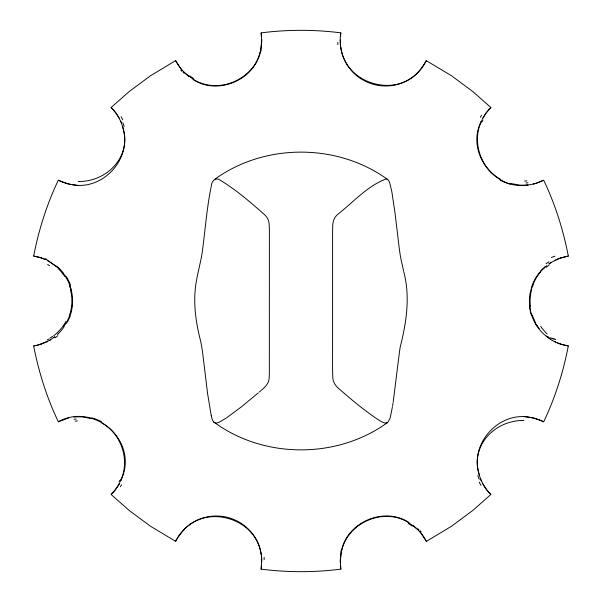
<?xml version="1.0" encoding="UTF-8"?>
<svg xmlns="http://www.w3.org/2000/svg" width="602" height="602" viewBox="0 0 602 602"><rect width="100%" height="100%" fill="white"/><g stroke="black" fill="none" stroke-linecap="round" stroke-linejoin="round"><path stroke-width="0.9" d="M261.704 562.042C262.314 545.322 252.373 528.857 237.527 521.234A45.443 45.443 0 0 0 214.876 516.034C201.038 516.403 187.606 523.559 179.569 534.817C178.327 536.548 177.206 538.354 176.213 540.242C174.678 543.245 177.71 537.39 178.267 536.864M340.296 39.958L340.544 44.841M261.569 565.406L261.133 569.086L261.727 558.829M340.431 36.594L340.875 32.847C314.417 29.513 287.583 29.453 261.133 32.884L261.795 41.455L260.801 50.064M71.819 306.087L71.691 307.118M261.125 569.153L261.125 569.146C287.583 572.494 314.417 572.54 340.867 569.116L340.205 560.545L341.199 551.936M393.159 402.302L399.179 354.262A77.936 13.568 90 0 1 399.419 352.366L399.698 350.364A59.703 10.392 90 0 1 400.24 346.895C406.425 322.514 410.338 296.748 403.829 271.984M393.016 403.205L392.632 405.665M392.474 406.621L390.119 418.127L387.733 422.499A60.922 10.603 -90 0 1 387.387 422.717C383.414 424.086 379.794 420.309 376.543 418.616C363.593 409.744 351.463 399.72 339.694 389.351C335.291 386.153 332.379 381.209 332.755 375.686A19.678 3.424 90 0 1 332.68 373.992A42.027 7.314 90 0 1 332.575 369.876L332.605 230.566A35.375 6.163 -90 0 1 332.665 228.271C332.447 222.898 333.689 217.209 338.339 213.898C353.615 201.76 367.747 185.762 386.206 178.922A100.391 17.481 90 0 1 386.725 179.012L388.32 180.051L389.562 182.255L391.834 191.669L395.002 212.83L399.179 247.738A73.497 12.792 90 0 0 399.517 250.349L400.21 254.932A79.043 13.763 -90 0 0 401.383 261.027L403.664 271.246M261.02 47.972L261.697 39.416M340.98 554.028L340.303 562.584M340.845 33.005C337.413 51.456 347.249 72.293 364.473 80.766A45.443 45.443 0 0 0 387.124 85.966C401.587 85.567 415.741 77.771 423.484 65.513M260.922 48.499L260.463 50.651M341.078 553.501L341.537 551.349M560.838 344.103L568.303 345.932C563.291 372.126 555.164 397.689 543.704 421.791L539.505 419.895M41.139 257.889L33.667 256.068C38.754 229.881 46.813 204.311 58.296 180.209L62.495 182.105M70.855 311.588L70.494 312.995M260.47 51.516C254.428 80.232 217.653 95.598 193.009 79.524M341.53 550.484C347.572 521.768 384.347 506.402 408.991 522.476M260.327 51.193C254.285 79.223 218.962 94.649 194.311 79.931M341.673 550.807C347.715 522.777 383.03 507.351 407.689 522.069M531.37 289.517L532.341 286.289M69.539 316.073L66.145 323.522M69.922 316.336L69.403 317.713M121.815 478.372C138.189 439.445 93.032 402.271 58.439 421.709M480.185 123.628C466.761 153.796 495.687 190.842 528.067 184.942M533.342 283.632L536.45 277.462L540.446 271.848M121.25 479.771L120.776 480.847M480.75 122.229L481.224 121.152M120.31 481.404C130.446 460.823 121.672 433.696 101.565 422.762M481.69 120.596C471.554 141.177 480.328 168.304 500.435 179.238M421.55 68.357L426.359 60.614L423.733 65.136M175.664 541.333L150.492 526.246L129.144 510.406L111.129 494.498L114.696 490.502M426.321 60.697L451.508 75.754L472.856 91.594L490.871 107.502M67.439 322.01L68.274 320.332A45.428 45.428 0 0 0 67.8 280.698L67.123 279.403A45.413 45.406 66.2 0 0 65.753 277.025L63.519 273.76M119.918 482.616L118.797 484.369M482.082 119.384L486.002 113.056L490.856 107.517L487.304 111.498M482.819 118.338L485.347 114.154M119.362 483.669L118.602 484.715M118.406 485.054L118.978 484.354M118.782 484.7L116.653 487.846M118.586 485.031L115.283 489.885L111.317 494.302M178.516 536.487L182.504 531.393M64.015 326.909L63.105 328.188A60.072 43.833 81 0 1 60.689 331.175L58.251 333.711M116.464 488.124L114.862 490.299M485.536 113.876L487.138 111.701M539.181 272.856L535.727 277.883A45.278 45.27 -65.4 0 0 534.343 280.412L533.252 282.722A45.338 45.338 0 0 0 532.168 285.423L530.053 293.377A45.338 45.338 0 0 0 529.677 296.079L529.504 298.088A45.481 45.481 0 0 0 529.519 304.123L530.633 311.482A45.203 45.203 0 0 0 531.4 314.289C536.231 330.799 551.364 343.719 568.333 345.932M421.603 68.101L419.496 70.607M419.233 70.893C395.883 98.969 344.765 83.618 340.86 47.234M182.767 531.107C206.117 503.031 257.235 518.382 261.14 554.766M543.456 268.575L546.631 265.73M58.033 333.922L57.378 334.531M544.125 267.529L545.374 266.423M261.035 390.487C264.948 387.229 269.327 383.241 269.117 377.665A17.315 3.018 90 0 0 269.335 373.518L269.395 230.649A43.066 7.495 90 0 0 269.372 229.686L269.342 228.685A17.548 3.055 90 0 0 269.147 224.644C269.169 220.678 267.318 216.968 264.255 214.462C250.447 202.174 236.27 190.036 220.49 180.344C216.058 176.597 211.415 180.939 211.347 185.86C206.885 207.156 205.335 228.941 202.468 250.477A60.682 10.565 -90 0 1 201.587 256.113L201.249 257.942A82.805 14.418 90 0 1 201.008 259.176L197.223 276.574A82.843 14.425 90 0 0 196.651 279.652C192.617 300.157 195.469 321.22 200.677 341.229A95.041 16.547 90 0 1 201.143 343.531L201.55 345.706A61.923 10.783 -90 0 1 202.626 352.704L207.622 393.813L211.264 415.786M123.643 130.8C121.905 122.01 117.473 113.801 111.114 107.495L129.144 91.594L150.492 75.754L175.641 60.606L177.191 63.428M478.357 471.2C480.087 479.975 484.535 488.207 490.871 494.49L472.856 510.406L451.508 526.246L426.359 541.394L424.801 538.572M260.433 391.022L259.312 392M258.273 392.903L241.244 406.96L226.397 417.984L218.722 422.491L216.404 423.086L214.59 422.709A62.036 10.798 90 0 1 214.365 422.566L213.793 422.07M54.857 336.684L49.319 340.439M54.722 337.112L53.781 337.812M548.761 263.804L558.114 258.77L568.333 256.061C563.254 229.881 555.172 204.311 543.711 180.209L536.089 183.399M549.393 263.646L551.063 262.54M215.14 179.057C265.046 143.005 337.368 143.253 387.259 179.215M387.078 422.867C337.173 458.852 264.872 458.882 214.974 422.89M50.877 339.746L49.59 340.506M48.988 340.619L41.372 344.035M58.492 421.678L68.763 417.954M554.397 260.628L560.612 257.972M47.701 341.522L37.279 345.217M543.448 180.344L535.517 183.572L527.156 185.235M58.334 421.769L58.349 421.761C46.753 397.719 38.814 372.096 33.637 345.939L39.356 344.75M41.252 344.073L39.469 344.637M560.793 257.912L562.494 257.37M536.292 183.226L533.237 184.046M563.118 257.197L568.326 256.068M37.076 345.322L33.885 345.909M73.926 417.058L75.649 416.9M527.217 185.025L526.351 185.1M525.915 185.13L520.482 185.16M76.085 416.87L81.518 416.84M77.997 185.446L67.838 183.956L58.356 180.246M524.003 416.554L534.162 418.044L543.689 421.776M520.023 185.13L510.218 183.399M81.977 416.87L91.782 418.601M33.667 256.061L39.694 257.34L45.368 259.387M71.954 184.671C101.625 190.608 130.288 161.012 123.794 131.597M530.038 417.329C500.375 411.392 471.712 440.988 478.206 470.403M71.044 184.521L62.864 182.248M530.956 417.479L539.136 419.752M560.597 344.028L557.52 342.847M41.35 257.957L45.752 259.718M555.623 341.989L554.442 341.394M46.903 260.087L56.58 266.385M47.821 260.741L49.071 261.426M193.867 79.69L184.957 73.12M408.133 522.31L417.043 528.88M552.704 340.454L552.169 340.138M49.326 261.569L57.371 267.461M550.454 339.069L549.016 338.083M188.99 76.808L181.39 69.531L175.656 60.659M413.01 525.192L420.61 532.469L426.344 541.356M547.797 337.195L546.247 335.961M111.122 107.495L115.629 112.566L119.346 118.301M490.863 494.498L486.371 489.434L482.653 483.699M57.626 267.694L59.139 269.177M183.806 71.992L183.264 71.427M418.194 530.008L418.736 530.573M182.398 70.487L179.787 67.304M419.602 531.513L422.213 534.696M539.144 328.511L537.082 325.554M179.546 66.98L177.327 63.654M422.453 535.02L424.673 538.346M63.737 274.693L65.121 276.754M535.712 323.266L532.025 314.748M481.224 480.847L480.358 478.816M120.776 121.152L121.642 123.184M69.591 286.07L70.043 287.455M70.652 289.6L70.976 290.924M340.86 569.056L340.386 565.511M261.14 32.967L261.561 36.511M261.456 557.159L261.614 559.032M213.793 422.152A35.194 6.125 90 0 1 211.257 415.862M184.031 73.196A59.515 26.375 13.2 0 1 183.091 72.232M181.744 71.224A54.586 19.467 21.2 0 1 180.931 70.268M193.633 78.501A43.299 39.98 27.9 0 1 189.72 75.882M261.125 50.109A36.97 30.017 -68.4 0 1 260.794 51.569M337.888 44.721A55.775 22.146 53.6 0 1 337.865 42.411M480.328 117.292A59.335 27.466 83.3 0 1 481.66 115.215M482.142 121.732A31.763 20.536 -71.5 0 1 482.947 120.046M480.479 123.764A38.28 31.53 -75.9 0 1 481.036 122.379M526.855 180.841A54.489 15.983 9.4 0 1 524.575 181.051M527.999 182.775A60.32 25.758 21.2 0 1 525.922 182.933M510.24 184.137A52.035 37.971 63 0 1 500.262 180.186M555.721 339.648A53.518 15.983 45.8 0 1 553.885 338.663M553.99 339.174A60.742 26.797 58.6 0 1 552.568 338.309M552.192 338.723A65.016 35.232 69.1 0 1 550.521 337.594M549.137 337.587A67.07 42.93 82.3 0 1 547.94 336.676M547.165 333.967A63.481 43.773 -89.1 0 1 540.664 326.292M536.916 325.757A51.712 37.256 -82.4 0 1 535.524 323.477M531.461 315.215A32.117 20.897 -88.4 0 1 529.534 306.757M530.37 306.486A29.648 18.022 -89.9 0 1 531.596 289.675M532.597 286.499A39.883 26.353 87.9 0 1 533.575 283.858M540.182 271.457A62.894 45.918 80.9 0 1 543.26 268.214M546.014 263.706A67.078 45.127 -87.8 0 1 548.934 261.81M551.357 257.521A62.834 34.908 -70.7 0 1 554.916 256.219M546.149 267.356A43.096 39.581 -43.9 0 1 549.43 264.797M539.482 273.097A45.06 44.292 -50.8 0 1 544.389 267.815M122.695 127.045A45.127 41.064 -7.4 0 1 78.147 181.541M122.785 122.673A41.162 38.31 80.6 0 1 124.17 126.57M121.092 116.713A29.791 21.183 73 0 1 122.755 119.873M70.788 291.044A28.55 17.165 90 0 1 71.638 306.034M71.435 307.028A30.725 18.843 89.8 0 1 70.622 311.445M70.208 312.799A36.158 23.237 88.8 0 1 69.275 315.847M65.866 323.199A53.021 37.836 83.3 0 1 63.774 326.593M57.875 335.66A66.551 46.708 86.7 0 1 55.249 337.714M48.958 338.956A31.891 19.986 -35.1 0 1 47.219 339.912M52.705 336.225A40.251 33.486 -40.2 0 1 49.966 338.068M66.054 321.295A44.969 42.817 -46.3 0 1 53.721 335.781M56.769 266.159A45.045 44.969 59.6 0 1 63.759 273.579M45.361 258.725A23.869 12.213 32.8 0 1 46.979 259.447M47.618 264.549A57.002 19.866 50.1 0 1 49.552 265.738M59.019 269.387A60.855 44.066 -82.1 0 1 63.564 274.918M65.753 275.904A45.383 32.493 -83 0 1 70.592 285.273M70.314 287.252A34.871 22.771 -88.3 0 1 70.938 289.419M121.672 484.708A59.335 27.466 83.3 0 1 120.34 486.785M119.858 480.268A31.763 20.536 -71.5 0 1 119.053 481.954M121.521 478.236A38.28 31.53 -75.9 0 1 120.964 479.621M75.145 421.159A54.489 15.983 9.4 0 1 77.425 420.948M74.001 419.225A60.32 25.758 21.2 0 1 76.078 419.067M91.76 417.863A52.035 37.971 63 0 1 101.738 421.814M264.112 557.279A55.775 22.146 53.6 0 1 264.135 559.589M417.969 528.804A59.515 26.375 13.2 0 1 418.909 529.768M420.256 530.776A54.586 19.467 21.2 0 1 421.069 531.732M408.367 523.499A43.299 39.98 27.9 0 1 412.28 526.118M340.875 551.891A36.97 30.017 -68.4 0 1 341.206 550.431M479.305 474.955A45.127 41.064 -7.4 0 1 523.853 420.459M479.215 479.327A41.162 38.31 80.6 0 1 477.83 475.429M480.908 485.287A29.791 21.183 73 0 1 479.245 482.127"/></g></svg>
